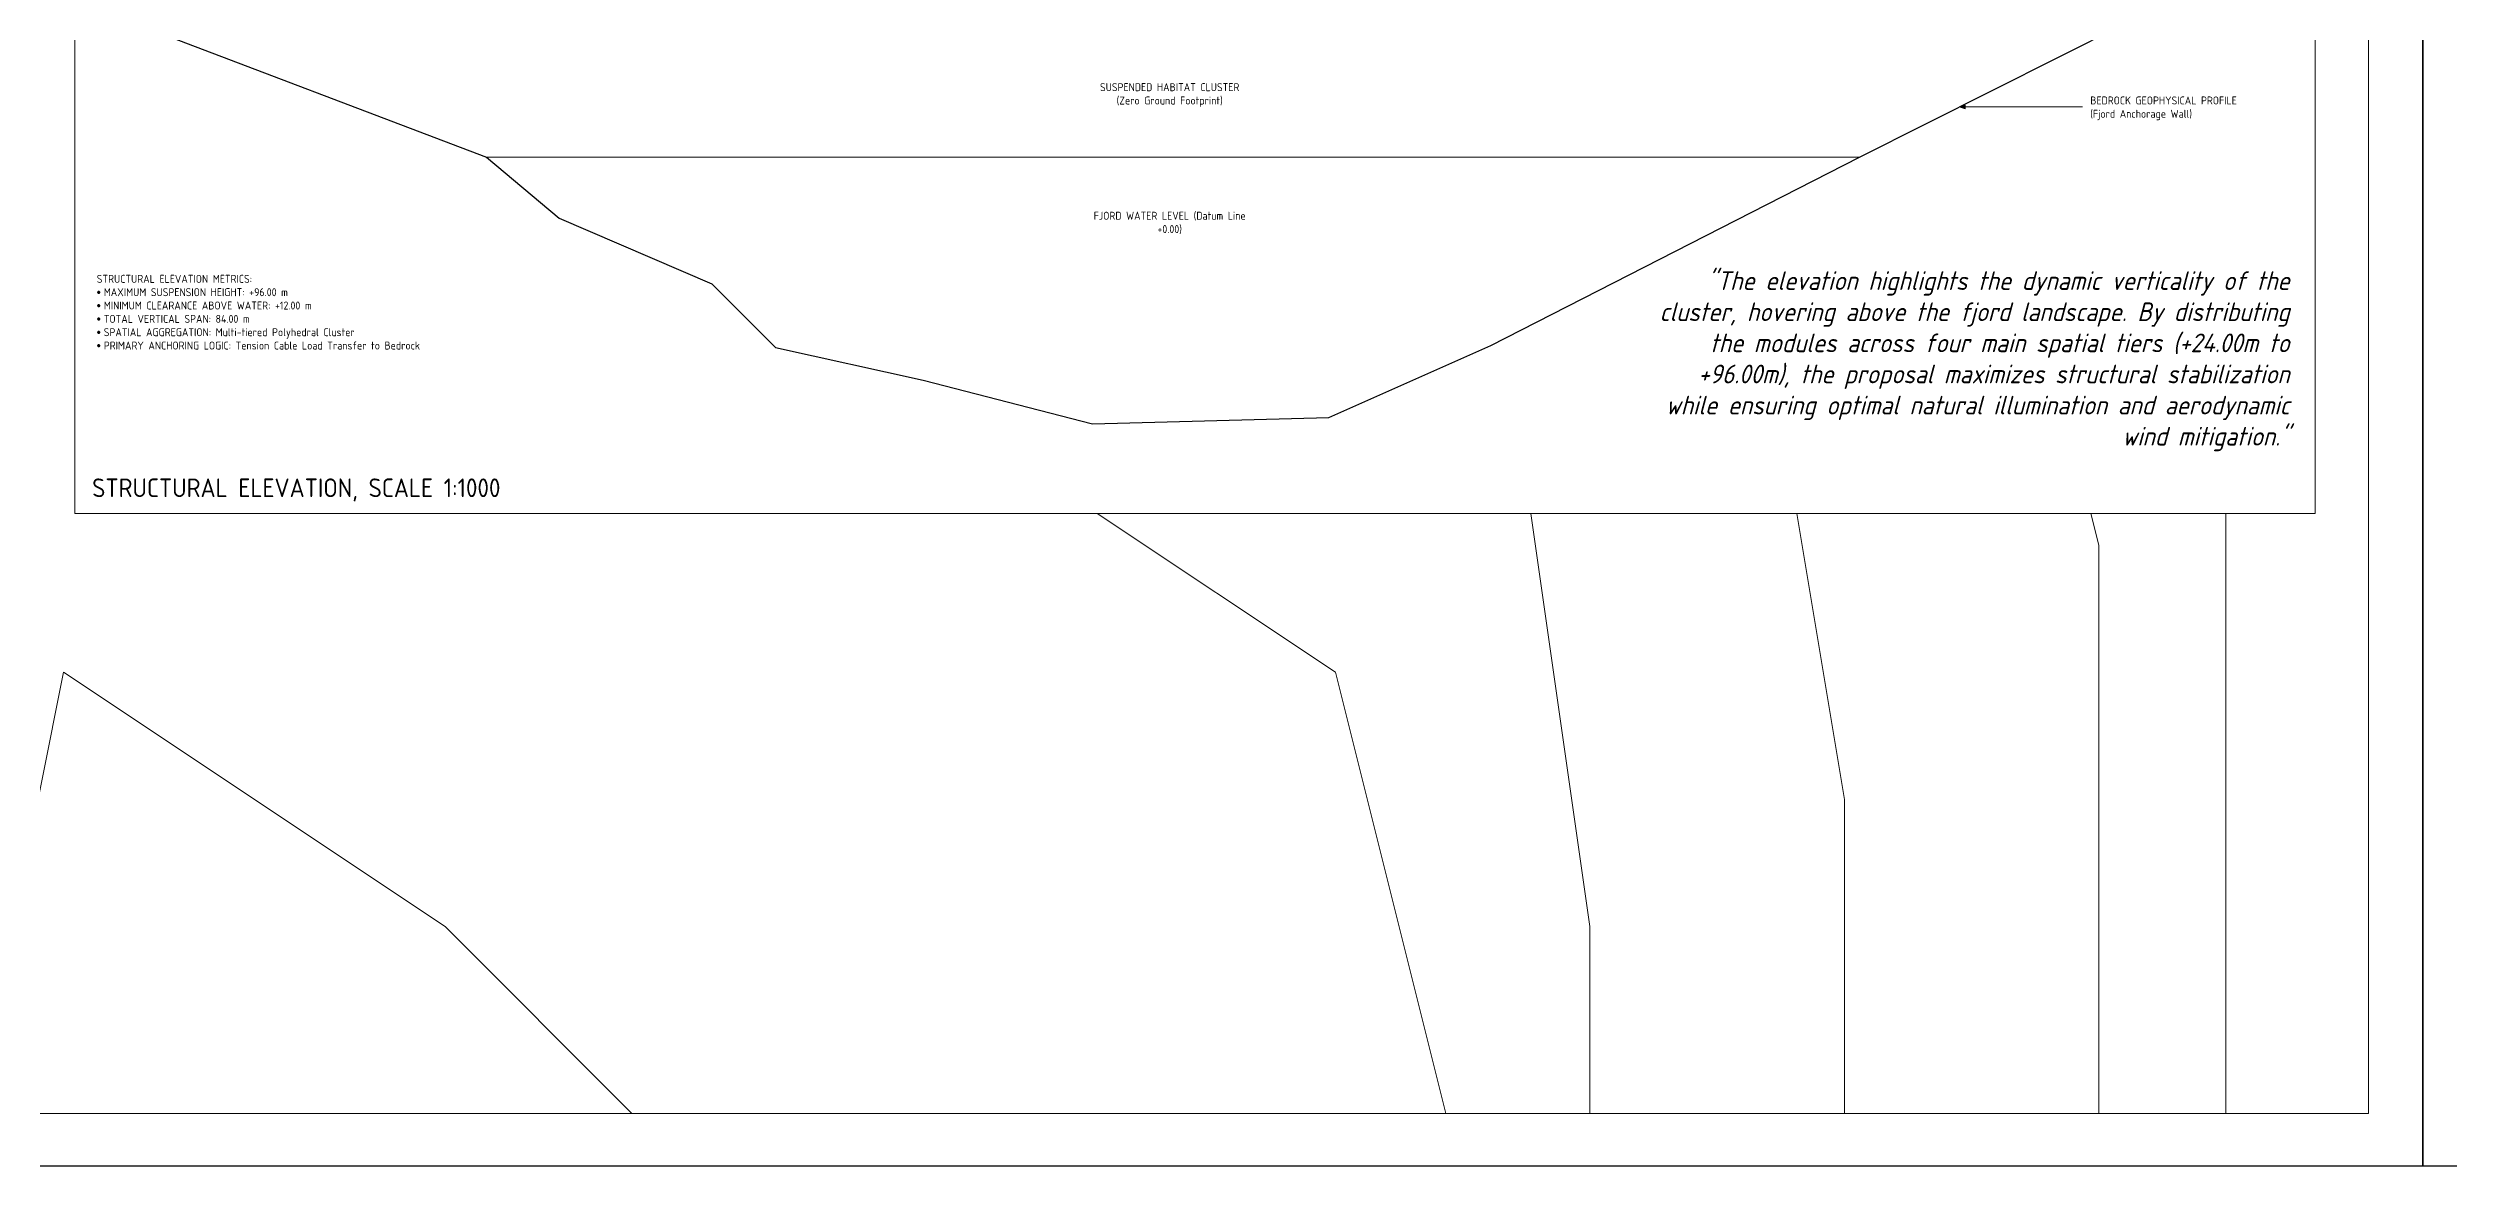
# Model space of a CAD drawing. Header units: millimetres. Extents: x 551 to 27551, y 6116 to 15116.
# Drawn here: x 14099 to 18600, y 6116 to 8212 of the extents above; entities that cross this region are included whole.
import ezdxf

# ---------------------------------------------------------------- set-up
doc = ezdxf.new("R2010")
doc.units = ezdxf.units.MM
for name, color, linetype, lineweight in [('1ST', 51, 'Continuous', 18), ('4TH DETAILS', 125, 'Continuous', 9), ('TEXTS', 210, 'Continuous', 9)]:
    doc.layers.add(name, color=color, linetype=linetype, lineweight=lineweight)
doc.layers.add('LAYOUT', color=83, linetype='Continuous', plot=False)
doc.styles.get("Standard").update_dxf_attribs({"font": 'arial.ttf'})

msp = doc.modelspace()

# ---------------------------------------------------------------- hatches: boundary and pattern name
at = {"layer": 'TEXTS'}
h = msp.add_hatch(color=256, dxfattribs=at)
h.dxf.hatch_style = 1
h.paths.add_polyline_path([(17692.87, 8104.992), (17681.892, 8101.54), (17692.87, 8098.089)])

# ---------------------------------------------------------------- linework, layer by layer
at = {"layer": '1ST'}
msp.add_line((14920.914, 8007.473), (17494.82, 8007.473), dxfattribs=at)
at = {"layer": '1ST', "lineweight": 30}
msp.add_lwpolyline([(14249.126, 8265.27), (14263.322, 8257.473), (14920.914, 8007.473), (15057.16, 7892.751), (15343.221, 7769.894), (15462.859, 7650.839), (15739.692, 7589.37), (16057.189, 7507.473), (16500.013, 7519.246), (16803.639, 7654.559), (17494.82, 8007.473), (17991.995, 8257.473), (18249.126, 8394.341)], dxfattribs=at)
at = {"layer": '4TH DETAILS'}
for points in [[(9649.126, 6214.575), (18449.126, 6214.575), (18449.126, 15014.575), (9649.126, 15014.575)], [(14149.126, 9489.575), (18349.126, 9489.575), (18349.126, 7339.575), (14149.126, 7339.575)]]:
    msp.add_lwpolyline(points, close=True, dxfattribs=at)
for points in [[(16719.503, 6214.575), (16512.728, 7041.677), (16065.882, 7339.575)], [(16989.635, 6214.575), (16989.635, 6564.77), (16878.949, 7339.575)], [(17377.15, 7339.575), (17466.542, 6803.224), (17466.542, 6214.575)], [(17928.588, 7339.575), (17943.449, 7280.131), (17943.449, 6214.575)], [(18181.903, 7339.575), (18181.903, 6214.575)], [(15193.748, 6214.575), (14843.552, 6564.77), (14128.192, 7041.677), (13962.771, 6214.575)]]:
    msp.add_lwpolyline(points, dxfattribs=at)
at = {"layer": 'LAYOUT'}
for points in [[(18550.723, 15115.853), (9550.723, 15115.853), (9550.723, 6115.853), (18550.723, 6115.853)], [(27550.723, 15115.853), (18550.723, 15115.853), (18550.723, 6115.853), (27550.723, 6115.853)]]:
    msp.add_lwpolyline(points, close=True, dxfattribs=at)
at = {"layer": 'TEXTS'}
for p, q in [((17681.892, 8101.54), (17692.87, 8104.992)), ((17681.892, 8101.54), (17692.87, 8098.089)), ((17692.87, 8104.992), (17692.87, 8098.089)), ((17692.87, 8101.54), (17913.143, 8101.54))]:
    msp.add_line(p, q, dxfattribs=at)

# ---------------------------------------------------------------- texts
for s, insert, char_height, width, attachment_point in [('\\pxqc;{\\fISOCP_IV50|b1|i0|c0|p2;SUSPENDED HABITAT CLUSTER (Zero Ground Footprint)}', (16352.686, 8146.172), 15, 301.81277, 3), ('\\pxql;{\\fISOCP_IV50|b1|i0|c0|p2;BEDROCK GEOPHYSICAL PROFILE \\P(Fjord Anchorage Wall)}', (17927.496, 8121.254), 15, 415.87605, 1), ('\\pxqc;{\\fISOCP_IV50|b1|i0|c0|p2;FJORD WATER LEVEL (Datum Line +0.00)}', (16352.686, 7905.081), 15, 301.81277, 3), ('\\pxql;{\\fISOCP_IV50|b1|i0|c0|p2;STRUCTURAL ELEVATION METRICS:^J\\fArial|b1|i0|c0|p34;• \\fISOCP_IV50|b1|i0|c0|p2;MAXIMUM SUSPENSION HEIGHT: +96.00 m^J\\fArial|b1|i0|c0|p34;• \\fISOCP_IV50|b1|i0|c0|p2;MINIMUM CLEARANCE ABOVE WATER: +12.00 m^J\\fArial|b1|i0|c0|p34;• \\fISOCP_IV50|b1|i0|c0|p2;TOTAL VERTICAL SPAN: 84.00 m^J\\fArial|b1|i0|c0|p34;• \\fISOCP_IV50|b1|i0|c0|p2;SPATIAL AGGREGATION: Multi-tiered Polyhedral Cluster^J\\fArial|b1|i0|c0|p34;• \\fISOCP_IV50|b1|i0|c0|p2;PRIMARY ANCHORING LOGIC: Tension Cable Load Transfer to Bedrock}', (14190.492, 7786.758), 15, 1956.12143, 1), ('\\pxqr;{\\fISOCP_IV50|b1|i1|c0|p2;"The elevation highlights the dynamic verticality of the cluster, hovering above the fjord landscape. By distributing the modules across four main spatial tiers (+24.00m to +96.00m), the proposal maximizes structural stabilization while ensuring optimal natural illumination and aerodynamic wind mitigation."}', (17082.762, 7793.409), 35, 1218.4353, 1), ('\\pxql;{\\fISOCP_IV50|b1|i0|c0|p2;STRUCTURAL ELEVATION, SCALE 1:1000}', (14181.905, 7405.002), 35, 1251.3724, 1)]:
    msp.add_mtext(s, dxfattribs=dict(at, insert=insert, char_height=char_height, width=width, attachment_point=attachment_point))

doc.saveas('drawing.dxf')
